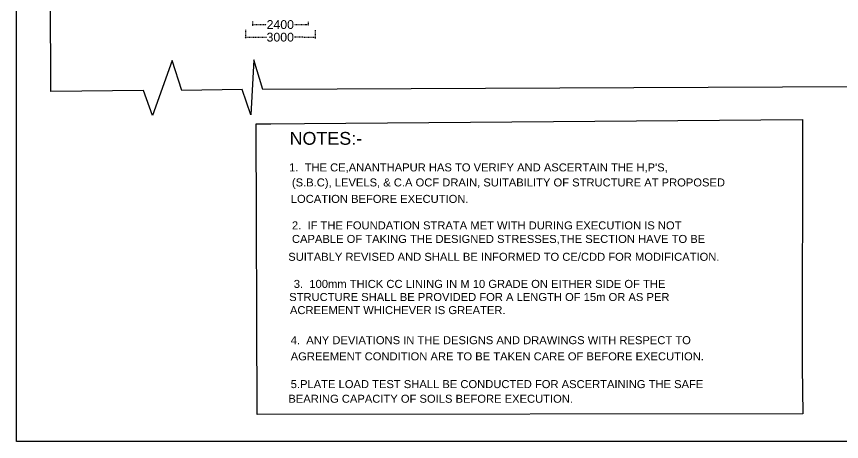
# Model space of a CAD drawing. Header units: inches. Extents: x 19331 to 39017, y 19415 to 38958.
# Drawn here: x 19331.2 to 19460, y 19415 to 19481.4 of the extents above; entities that cross this region are included whole.
import ezdxf

# ---------------------------------------------------------------- set-up
doc = ezdxf.new("R2010")
doc.units = ezdxf.units.IN
doc.header["$MEASUREMENT"] = 0
doc.linetypes.add('DASHDOT', pattern=[1, 0.5, -0.25, 0, -0.25])
for name, color, linetype in [('DIMENSION', 255, 'Continuous'), ('DRAWING', 7, 'Continuous'), ('TEXT', 255, 'Continuous')]:
    doc.layers.add(name, color=color, linetype=linetype)
doc.styles.get("Standard").update_dxf_attribs({"font": 'arial.ttf'})
doc.dimstyles.new('dig', dxfattribs={"dimtxt": 0.3125, "dimasz": 0.18, "dimexe": 0.18, "dimexo": 0.0625, "dimgap": 0.09, "dimtad": 0, "dimtih": 1, "dimtoh": 1, "dimdec": 4, "dimzin": 0, "dimdsep": 46, "dimtxsty": 'Standard', "dimblk": 'ARCHTICK', "dimcen": 0.09, "dimadec": 0, "dimazin": 0, "dimtfac": 1, "dimtdec": 4, "dimtofl": 0, "dimtmove": 0, "dimatfit": 3, "dimldrblk": 'ARCHTICK', "dimfxl": 1, "dimtolj": 1, "dimtzin": 0, "dimarcsym": 0})

# ---------------------------------------------------------------- blocks, each defined once
blk = doc.blocks.new('_ArchTick')
at = {"color": 0, "linetype": 'ByBlock', "const_width": 0.15}
blk.add_lwpolyline([(-0.5, -0.5), (0.5, 0.5)], dxfattribs=at)
blk = doc.blocks.new('*D132')
at = {"layer": 'Defpoints', "color": 0, "linetype": 'DASHDOT', "ltscale": 0.02, "transparency": 16777216}
for p in [(19368, 19480.69), (19376.71, 19480.66), (19376.71, 19480.14)]:
    blk.add_point(p, dxfattribs=at)
at = {"layer": 'DIMENSION', "color": 0, "linetype": 'DASHDOT', "lineweight": -2, "ltscale": 0.02, "transparency": 16777216}
for p, q in [((19368, 19480.63), (19368, 19479.99)), ((19376.71, 19480.59), (19376.71, 19479.96)), ((19368, 19480.17), (19370.2, 19480.16)), ((19376.71, 19480.14), (19374.51, 19480.15))]:
    blk.add_line(p, q, dxfattribs=at)
at = {"layer": 'DIMENSION', "color": 0, "linetype": 'DASHDOT', "lineweight": -2, "ltscale": 0.02, "transparency": 16777216, "xscale": 0.18, "yscale": 0.18, "zscale": 0.18}
for p, rotation in [((19368, 19480.17), 179.7880819497422), ((19376.71, 19480.14), 359.7880819497422)]:
    blk.add_blockref('_ArchTick', p, dxfattribs=dict(at, rotation=rotation))
at = {"layer": 'DIMENSION', "color": 0, "linetype": 'DASHDOT', "ltscale": 0.02, "transparency": 16777216, "insert": (19372.35, 19480.16), "char_height": 1.375, "attachment_point": 5}
blk.add_mtext('\\A1;2400', dxfattribs=at)
blk = doc.blocks.new('*D133')
at = {"layer": 'Defpoints', "color": 0, "linetype": 'DASHDOT', "ltscale": 0.02, "transparency": 16777216}
for p in [(19366.9, 19479.38), (19377.79, 19479.33), (19377.79, 19478.16)]:
    blk.add_point(p, dxfattribs=at)
at = {"layer": 'DIMENSION', "color": 0, "linetype": 'DASHDOT', "lineweight": -2, "ltscale": 0.02, "transparency": 16777216}
for p, q in [((19366.9, 19479.32), (19366.89, 19478.04)), ((19377.79, 19479.27), (19377.79, 19477.98)), ((19366.9, 19478.22), (19370.2, 19478.2)), ((19377.79, 19478.16), (19374.48, 19478.18))]:
    blk.add_line(p, q, dxfattribs=at)
at = {"layer": 'DIMENSION', "color": 0, "linetype": 'DASHDOT', "lineweight": -2, "ltscale": 0.02, "transparency": 16777216, "xscale": 0.18, "yscale": 0.18, "zscale": 0.18}
for p, rotation in [((19366.9, 19478.22), 179.7217493053594), ((19377.79, 19478.16), 359.7217493053594)]:
    blk.add_blockref('_ArchTick', p, dxfattribs=dict(at, rotation=rotation))
at = {"layer": 'DIMENSION', "color": 0, "linetype": 'DASHDOT', "ltscale": 0.02, "transparency": 16777216, "insert": (19372.34, 19478.19), "char_height": 1.375, "attachment_point": 5}
blk.add_mtext('\\A1;3000', dxfattribs=at)

msp = doc.modelspace()

# ---------------------------------------------------------------- linework, layer by layer
at = {"layer": 'DRAWING'}
msp.add_lwpolyline([(19712.62643, 19415.01685), (19331.15977, 19415.01685), (19331.15977, 19678.83665), (19712.62643, 19678.83665)], close=True, dxfattribs=at)
for points in [[(19336.50197, 19469.71914), (19336.05516, 19605.49075), (19351.05077, 19605.61537), (19352.41217, 19601.70666), (19355.43119, 19610.48088), (19357.01983, 19605.71226), (19367.83544, 19605.8279), (19369.17248, 19601.81678), (19372.20019, 19610.63924), (19373.73112, 19605.89648), (19396.71445, 19606.15072), (19397.9881, 19602.16684), (19401.0015, 19610.93902), (19402.57887, 19606.21377), (19536.25284, 19606.86622)], [(19520.30419, 19470.68246), (19369.60142, 19470.04588), (19368.19937, 19474.64885), (19367.7228, 19466.08754), (19366.41698, 19470.00497), (19356.97988, 19469.887), (19355.4905, 19474.57183), (19352.4163, 19465.94896), (19351.00735, 19469.84138), (19336.50197, 19469.71914)], [(19369.61461, 19464.66599), (19453.90545, 19465.35272), (19453.80724, 19426.69836), (19453.91, 19419.35908), (19368.73492, 19419.26095), (19368.59813, 19464.67703), (19370.85763, 19464.67703)]]:
    msp.add_lwpolyline(points, dxfattribs=at)

# ---------------------------------------------------------------- texts
at = {"layer": 'TEXT', "attachment_point": 1}
for s, insert, char_height, width in [('NOTES:-', (19373.79559, 19463.38423), 2, 51.1119543), ("1.  THE CE,ANANTHAPUR HAS TO VERIFY AND ASCERTAIN THE H,P'S,", (19373.71869, 19458.47288), 1.25, 80.2816209), ('(S.B.C), LEVELS, & C.A OCF DRAIN, SUITABILITY OF STRUCTURE AT PROPOSED', (19374.16107, 19456.12324), 1.25, 81.1405246), ('LOCATION BEFORE EXECUTION.', (19373.98945, 19453.55271), 1.25, 67.0704497), ('2.  IF THE FOUNDATION STRATA MET WITH DURING EXECUTION IS NOT', (19374.16844, 19449.41223), 1.25, 91.6062745), ('CAPABLE OF TAKING THE DESIGNED STRESSES,THE SECTION HAVE TO BE ', (19374.16844, 19447.29477), 1.25, 84.7270295), ('SUITABLY REVISED AND SHALL BE INFORMED TO CE/CDD FOR MODIFICATION.', (19373.5902, 19444.50351), 1.25, 81.8100757), ('3.  100mm THICK CC LINING IN M 10 GRADE ON EITHER SIDE OF THE ', (19374.45756, 19440.26831), 1.25, 92.2768415), ('STRUCTURE SHALL BE PROVIDED FOR A LENGTH OF 15m OR AS PER', (19373.73392, 19438.22107), 1.25, 99.6550566), ('ACREEMENT WHICHEVER IS GREATER.', (19373.85421, 19436.17385), 1.25, 54.8710397), ('4.  ANY DEVIATIONS IN THE DESIGNS AND DRAWINGS WITH RESPECT TO', (19373.97473, 19431.477), 1.25, 88.8450971), ('AGREEMENT CONDITION ARE TO BE TAKEN CARE OF BEFORE EXECUTION.', (19373.97442, 19428.94799), 1.25, 80.608962), ('5.PLATE LOAD TEST SHALL BE CONDUCTED FOR ASCERTAINING THE SAFE', (19373.97442, 19424.61237), 1.25, 88.6735324), ('BEARING CAPACITY OF SOILS BEFORE EXECUTION.', (19373.61241, 19422.32418), 1.25, 81.466882)]:
    msp.add_mtext(s, dxfattribs=dict(at, insert=insert, char_height=char_height, width=width))

# ---------------------------------------------------------------- dimensions: what is measured, and where the dimension line sits
at = {"layer": 'DIMENSION', "linetype": 'DASHDOT', "ltscale": 0.02}
for p1, p2, distance, text, picture, middle in [((19367.99872, 19480.68846), (19376.71411, 19480.65622), -0.5157, '2400', '*D132', (19372.3545, 19480.15664)), ((19366.90088, 19479.38112), (19377.79356, 19479.32822), -1.16509, '3000', '*D133', (19372.34156, 19478.18959))]:
    dim = msp.add_aligned_dim(p1=p1, p2=p2, distance=distance, text=text, dimstyle='dig', override={"dimtxt": 1.375}, dxfattribs=at)
    dim.commit()
    dim.dimension.update_dxf_attribs({"geometry": picture, "text_midpoint": middle})

doc.saveas('drawing.dxf')
